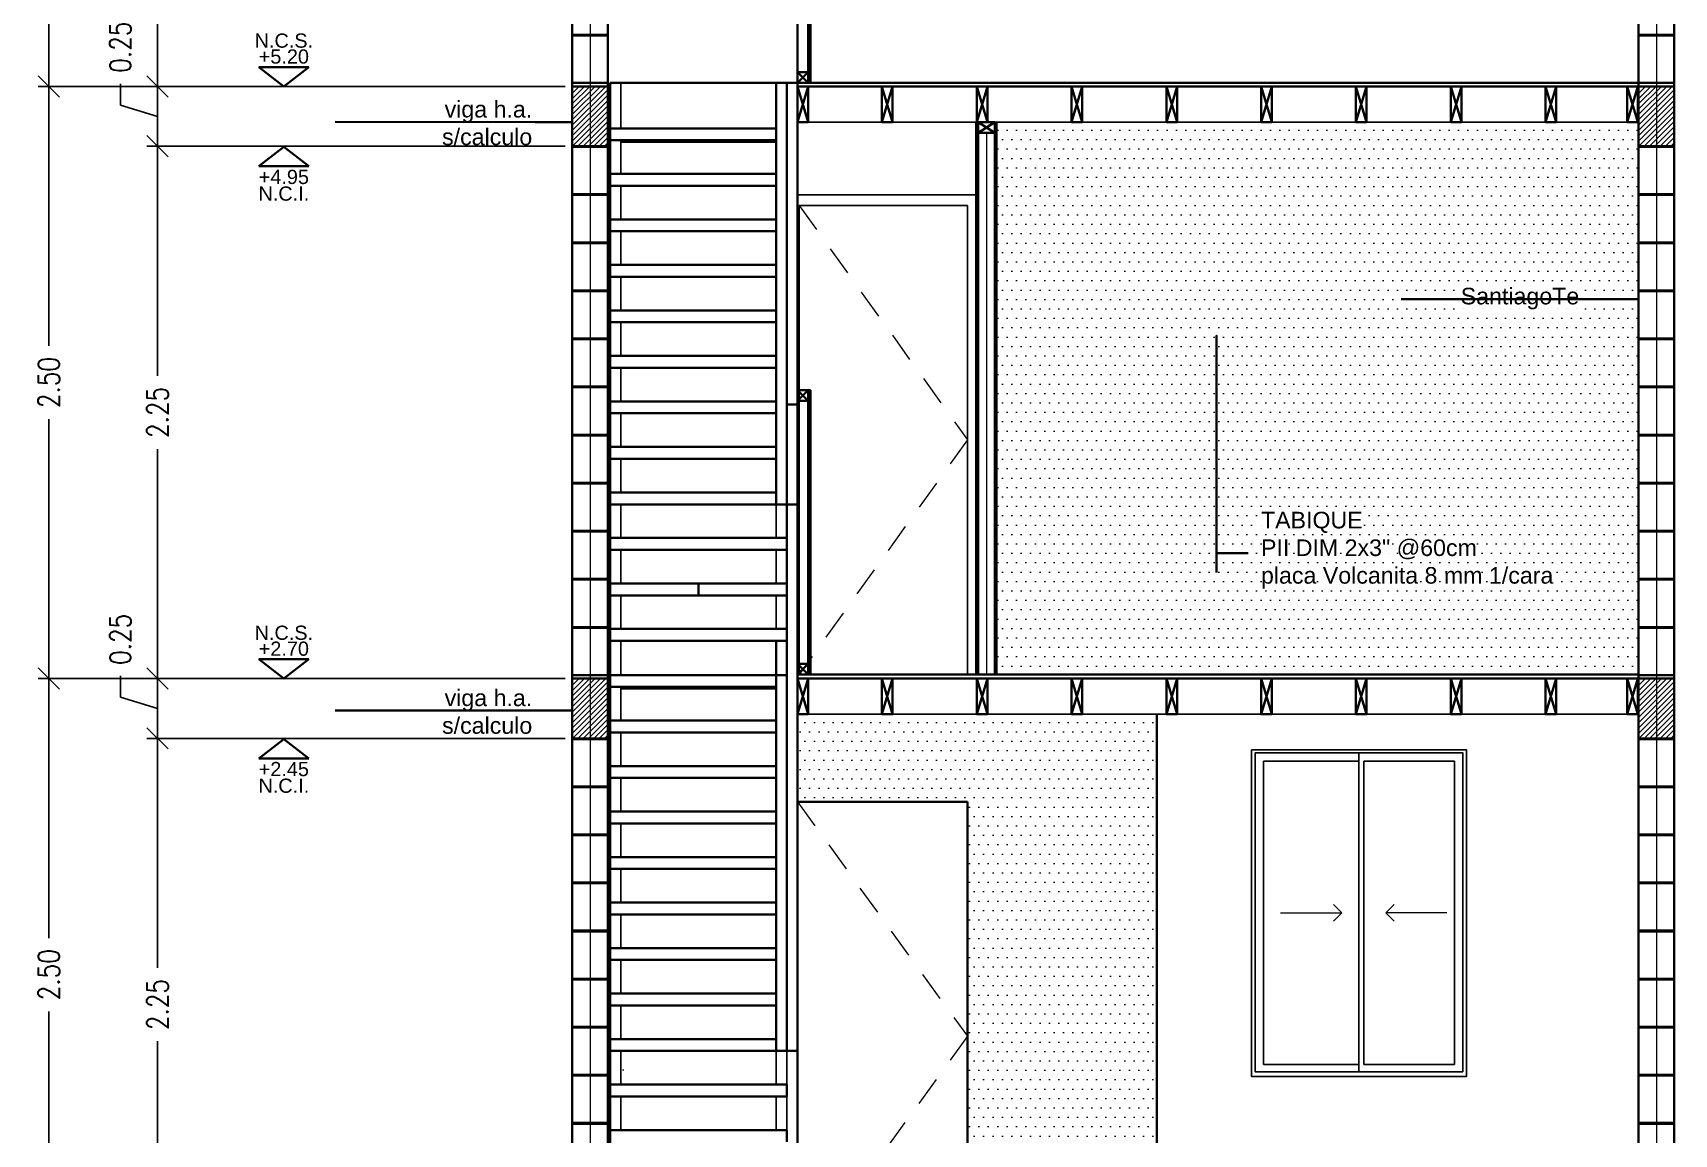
# Model space of a CAD drawing. Header units: metres. Extents: x 45 to 666, y -23 to 325.
# Drawn here: x 653.12 to 660.04, y 78.39 to 83.04 of the extents above; entities that cross this region are included whole.
import ezdxf
from ezdxf.enums import TextEntityAlignment as Align

# ---------------------------------------------------------------- set-up
doc = ezdxf.new("R2010")
doc.units = ezdxf.units.M
doc.header["$LTSCALE"] = 5
doc.header["$MEASUREMENT"] = 0
doc.linetypes.add('HIDDEN', pattern=[0.375, 0.25, -0.125])
doc.layers.get('0').update_dxf_attribs({"color": 30})
doc.layers.get('DEFPOINTS').update_dxf_attribs({"color": 210})
for name, color, linetype, lineweight in [('A-ANNO-DIMS', 3, 'Continuous', 18), ('A-ANNO-NOTE', 7, 'Continuous', 35), ('A-ANNO-SYMB', 3, 'Continuous', 18), ('A-ELEV-MBE1', 7, 'Continuous', 35), ('A-ELEV-MBE2', 4, 'Continuous', 25), ('A-ELEV-PATT', 8, 'Continuous', 18), ('A-FLOR-OVHD', 3, 'HIDDEN', 18), ('A-WALL-BATT', 8, 'BATTING', 18), ('A-WALL-FULL', 7, 'Continuous', 35), ('A-WALL-FULL-EXTR', 7, 'Continuous', 35), ('A-WALL-PATT', 8, 'Continuous', 18)]:
    doc.layers.add(name, color=color, linetype=linetype, lineweight=lineweight)
doc.styles.add('E-ARIAL', font='arial.ttf')
doc.styles.add('E-ROMANS', font='romans.shx', dxfattribs={"width": 0.8})
doc.linetypes.add('BATTING', pattern='A,0.0001,-0.1,[134,ltypeshp.shx,S=0.1,R=0,X=-0.1,Y=0],-0.2,[134,ltypeshp.shx,S=0.1,R=180,X=0.1,Y=0],-0.1', length=0.4001)
doc.dimstyles.new('E-0050_TICK_18', dxfattribs={"dimscale": 0.001, "dimtxt": 90, "dimasz": 90, "dimexe": 45, "dimexo": 30, "dimgap": 45, "dimtad": 0, "dimzin": 0, "dimdsep": 46, "dimtxsty": 'E-ROMANS', "dimblk": 'OBLIQUE', "dimcen": 45, "dimclrd": 256, "dimclre": 256, "dimclrt": 256, "dimadec": 0, "dimazin": 0, "dimtfac": 1, "dimtmove": 1, "dimatfit": 3, "dimldrblk": 'OPEN90', "dimfxl": 1, "dimtfill": 1, "dimtolj": 1, "dimtzin": 0, "dimarcsym": 0})
doc.dimstyles.new('E-0200_TICK_12', dxfattribs={"dimscale": 0.001, "dimtxt": 240, "dimasz": 240, "dimexe": 120, "dimexo": 80, "dimgap": 120, "dimtad": 0, "dimzin": 0, "dimdsep": 46, "dimtxsty": 'E-ROMANS', "dimblk": 'OBLIQUE', "dimcen": 120, "dimclrd": 256, "dimclre": 256, "dimclrt": 256, "dimadec": 0, "dimazin": 0, "dimtfac": 1, "dimtmove": 1, "dimatfit": 3, "dimldrblk": 'OPEN90', "dimfxl": 1, "dimtfill": 1, "dimtolj": 1, "dimtzin": 0, "dimlwd": -1, "dimarcsym": 0})
pattern_1 = [(0, (495.5, 1e-11), (0.01984375, 0.0396875), [0, -0.0396875])]

# ---------------------------------------------------------------- blocks, each defined once
blk = doc.blocks.new('A$C7331713F')
for p, q in [((0, 0.045), (0.07, 0)), ((0.07, 0.045), (0, 0))]:
    blk.add_line(p, q)
blk.add_lwpolyline([(0, 0), (0.07, 0), (0.07, 0.045), (0, 0.045)], close=True)
blk = doc.blocks.new('_Oblique')
at = {"color": 0, "linetype": 'ByBlock', "lineweight": -2}
blk.add_line((-0.5, -0.5), (0.5, 0.5), dxfattribs=at)
blk = doc.blocks.new('TAG-LEVEL-CO')
for points in [[(0.352, 0.272), (-0.352, 0.272)], [(0.352, 0.272), (0, 0), (-0.352, 0.272)]]:
    blk.add_lwpolyline(points)
at = {"style": 'E-ARIAL'}
for tag, p in [('N.P.T.', (0, 0.486)), ('%%P0,00', (0, 0.262))]:
    blk.add_attdef(tag, text='', height=0.2, dxfattribs=at).set_placement(p, align=Align.BOTTOM_CENTER)
blk = doc.blocks.new('*D555')
at = {"layer": 'A-ANNO-DIMS', "lineweight": -2, "transparency": 16777216}
for p, q in [((653.4843, 80.2352), (653.4843, 80.3252)), ((655.3615, 80.3139), (653.5968, 80.3139)), ((653.6418, 80.0619), (653.6418, 80.3139)), ((653.6418, 80.1879), (653.4843, 80.2352)), ((655.3615, 80.0619), (653.5968, 80.0619))]:
    blk.add_line(p, q, dxfattribs=at)
at = {"layer": 'DEFPOINTS', "color": 0, "transparency": 16777216}
for p in [(653.6418, 80.3139), (655.3915, 80.3139), (655.3915, 80.0619)]:
    blk.add_point(p, dxfattribs=at)
at = {"layer": 'A-ANNO-DIMS', "lineweight": -2, "transparency": 16777216, "xscale": 0.09, "yscale": 0.09, "zscale": 0.09}
for p, rotation in [((653.6418, 80.3139), 90), ((653.6418, 80.0619), 270)]:
    blk.add_blockref('_Oblique', p, dxfattribs=dict(at, rotation=rotation))
at = {"layer": 'A-ANNO-DIMS', "transparency": 16777216, "insert": (653.4843, 80.4799), "char_height": 0.09, "attachment_point": 5, "rotation": 90, "style": 'E-ROMANS', "bg_fill": 3, "box_fill_scale": 1.25, "bg_fill_color": 256, "bg_fill_true_color": 13158600, "bg_fill_transparency": 0}
blk.add_mtext('\\A1;0.25', dxfattribs=at)
blk = doc.blocks.new('_Open90')
at = {"color": 0, "linetype": 'ByBlock', "lineweight": -2}
for p, q in [((0, 0), (-1, 0)), ((-0.5, 0.5), (0, 0)), ((0, 0), (-0.5, -0.5))]:
    blk.add_line(p, q, dxfattribs=at)
blk = doc.blocks.new('*D556')
at = {"layer": 'A-ANNO-DIMS', "lineweight": -2, "transparency": 16777216}
for p, q in [((655.3615, 82.5619), (653.5968, 82.5619)), ((653.6418, 82.5619), (653.6418, 81.5926)), ((653.6418, 80.3139), (653.6418, 81.2832)), ((655.3615, 80.3139), (653.5968, 80.3139))]:
    blk.add_line(p, q, dxfattribs=at)
at = {"layer": 'DEFPOINTS', "color": 0, "transparency": 16777216}
for p in [(653.6418, 82.5619), (655.3915, 82.5619), (655.3915, 80.3139)]:
    blk.add_point(p, dxfattribs=at)
at = {"layer": 'A-ANNO-DIMS', "lineweight": -2, "transparency": 16777216, "xscale": 0.09, "yscale": 0.09, "zscale": 0.09}
for p, rotation in [((653.6418, 82.5619), 90), ((653.6418, 80.3139), 270)]:
    blk.add_blockref('_Oblique', p, dxfattribs=dict(at, rotation=rotation))
at = {"layer": 'A-ANNO-DIMS', "transparency": 16777216, "insert": (653.6418, 81.4379), "char_height": 0.09, "attachment_point": 5, "rotation": 90, "style": 'E-ROMANS', "bg_fill": 3, "box_fill_scale": 1.25, "bg_fill_color": 256, "bg_fill_true_color": 13158600, "bg_fill_transparency": 0}
blk.add_mtext('\\A1;2.25', dxfattribs=at)
blk = doc.blocks.new('*D557')
at = {"layer": 'A-ANNO-DIMS', "lineweight": -2, "transparency": 16777216}
for p, q in [((653.4843, 82.7352), (653.4843, 82.8252)), ((655.3615, 82.8139), (653.5968, 82.8139)), ((653.6418, 82.5619), (653.6418, 82.8139)), ((653.6418, 82.6879), (653.4843, 82.7352)), ((655.3615, 82.5619), (653.5968, 82.5619))]:
    blk.add_line(p, q, dxfattribs=at)
at = {"layer": 'DEFPOINTS', "color": 0, "transparency": 16777216}
for p in [(653.6418, 82.8139), (655.3915, 82.8139), (655.3915, 82.5619)]:
    blk.add_point(p, dxfattribs=at)
at = {"layer": 'A-ANNO-DIMS', "lineweight": -2, "transparency": 16777216, "xscale": 0.09, "yscale": 0.09, "zscale": 0.09}
for p, rotation in [((653.6418, 82.8139), 90), ((653.6418, 82.5619), 270)]:
    blk.add_blockref('_Oblique', p, dxfattribs=dict(at, rotation=rotation))
at = {"layer": 'A-ANNO-DIMS', "transparency": 16777216, "insert": (653.4843, 82.9799), "char_height": 0.09, "attachment_point": 5, "rotation": 90, "style": 'E-ROMANS', "bg_fill": 3, "box_fill_scale": 1.25, "bg_fill_color": 256, "bg_fill_true_color": 13158600, "bg_fill_transparency": 0}
blk.add_mtext('\\A1;0.25', dxfattribs=at)
blk = doc.blocks.new('*D558')
at = {"layer": 'A-ANNO-DIMS', "lineweight": -2, "transparency": 16777216}
for p, q in [((655.3615, 83.7569), (653.5968, 83.7569)), ((653.6418, 83.7569), (653.6418, 83.4418)), ((653.6418, 82.8139), (653.6418, 83.129)), ((655.3615, 82.8139), (653.5968, 82.8139))]:
    blk.add_line(p, q, dxfattribs=at)
at = {"layer": 'DEFPOINTS', "color": 0, "transparency": 16777216}
for p in [(653.6418, 83.7569), (655.3915, 83.7569), (655.3915, 82.8139)]:
    blk.add_point(p, dxfattribs=at)
at = {"layer": 'A-ANNO-DIMS', "lineweight": -2, "transparency": 16777216, "xscale": 0.09, "yscale": 0.09, "zscale": 0.09}
for p, rotation in [((653.6418, 83.7569), 90), ((653.6418, 82.8139), 270)]:
    blk.add_blockref('_Oblique', p, dxfattribs=dict(at, rotation=rotation))
at = {"layer": 'A-ANNO-DIMS', "transparency": 16777216, "insert": (653.6418, 83.2854), "char_height": 0.09, "attachment_point": 5, "rotation": 90, "style": 'E-ROMANS', "bg_fill": 3, "box_fill_scale": 1.25, "bg_fill_color": 256, "bg_fill_true_color": 13158600, "bg_fill_transparency": 0}
blk.add_mtext('\\A1;0.94', dxfattribs=at)
blk = doc.blocks.new('*D561')
at = {"layer": 'A-ANNO-DIMS', "lineweight": -2, "transparency": 16777216}
for p, q in [((655.3615, 80.3139), (653.1375, 80.3139)), ((653.1825, 80.3139), (653.1825, 79.2186)), ((653.1825, 77.8139), (653.1825, 78.9092)), ((655.3615, 77.8139), (653.1375, 77.8139))]:
    blk.add_line(p, q, dxfattribs=at)
at = {"layer": 'DEFPOINTS', "color": 0, "transparency": 16777216}
for p in [(653.1825, 80.3139), (655.3915, 80.3139), (655.3915, 77.8139)]:
    blk.add_point(p, dxfattribs=at)
at = {"layer": 'A-ANNO-DIMS', "lineweight": -2, "transparency": 16777216, "xscale": 0.09, "yscale": 0.09, "zscale": 0.09}
for p, rotation in [((653.1825, 80.3139), 90), ((653.1825, 77.8139), 270)]:
    blk.add_blockref('_Oblique', p, dxfattribs=dict(at, rotation=rotation))
at = {"layer": 'A-ANNO-DIMS', "transparency": 16777216, "insert": (653.1825, 79.0639), "char_height": 0.09, "attachment_point": 5, "rotation": 90, "style": 'E-ROMANS', "bg_fill": 3, "box_fill_scale": 1.25, "bg_fill_color": 256, "bg_fill_true_color": 13158600, "bg_fill_transparency": 0}
blk.add_mtext('\\A1;2.50', dxfattribs=at)
blk = doc.blocks.new('*D562')
at = {"layer": 'A-ANNO-DIMS', "lineweight": -2, "transparency": 16777216}
for p, q in [((655.3615, 82.8139), (653.1375, 82.8139)), ((653.1825, 82.8139), (653.1825, 81.7186)), ((653.1825, 80.3139), (653.1825, 81.4092)), ((655.3615, 80.3139), (653.1375, 80.3139))]:
    blk.add_line(p, q, dxfattribs=at)
at = {"layer": 'DEFPOINTS', "color": 0, "transparency": 16777216}
for p in [(653.1825, 82.8139), (655.3915, 82.8139), (655.3915, 80.3139)]:
    blk.add_point(p, dxfattribs=at)
at = {"layer": 'A-ANNO-DIMS', "lineweight": -2, "transparency": 16777216, "xscale": 0.09, "yscale": 0.09, "zscale": 0.09}
for p, rotation in [((653.1825, 82.8139), 90), ((653.1825, 80.3139), 270)]:
    blk.add_blockref('_Oblique', p, dxfattribs=dict(at, rotation=rotation))
at = {"layer": 'A-ANNO-DIMS', "transparency": 16777216, "insert": (653.1825, 81.5639), "char_height": 0.09, "attachment_point": 5, "rotation": 90, "style": 'E-ROMANS', "bg_fill": 3, "box_fill_scale": 1.25, "bg_fill_color": 256, "bg_fill_true_color": 13158600, "bg_fill_transparency": 0}
blk.add_mtext('\\A1;2.50', dxfattribs=at)
blk = doc.blocks.new('*D563')
at = {"layer": 'A-ANNO-DIMS', "lineweight": -2, "transparency": 16777216}
for p, q in [((655.3554, 85.8139), (653.1375, 85.8139)), ((653.1825, 85.8139), (653.1825, 84.4686)), ((653.1825, 82.8139), (653.1825, 84.1592)), ((655.3615, 82.8139), (653.1375, 82.8139))]:
    blk.add_line(p, q, dxfattribs=at)
at = {"layer": 'DEFPOINTS', "color": 0, "transparency": 16777216}
for p in [(653.1825, 85.8139), (655.3854, 85.8139), (655.3915, 82.8139)]:
    blk.add_point(p, dxfattribs=at)
at = {"layer": 'A-ANNO-DIMS', "lineweight": -2, "transparency": 16777216, "xscale": 0.09, "yscale": 0.09, "zscale": 0.09}
for p, rotation in [((653.1825, 85.8139), 90), ((653.1825, 82.8139), 270)]:
    blk.add_blockref('_Oblique', p, dxfattribs=dict(at, rotation=rotation))
at = {"layer": 'A-ANNO-DIMS', "transparency": 16777216, "insert": (653.1825, 84.3139), "char_height": 0.09, "attachment_point": 5, "rotation": 90, "style": 'E-ROMANS', "bg_fill": 3, "box_fill_scale": 1.25, "bg_fill_color": 256, "bg_fill_true_color": 13158600, "bg_fill_transparency": 0}
blk.add_mtext('\\A1;3.00', dxfattribs=at)
blk = doc.blocks.new('*D610')
at = {"layer": 'A-ANNO-DIMS', "lineweight": -2, "transparency": 16777216}
for p, q in [((655.3615, 80.0619), (653.5968, 80.0619)), ((653.6418, 80.0619), (653.6418, 79.0926)), ((653.6418, 77.8139), (653.6418, 78.7832)), ((655.3615, 77.8139), (653.5968, 77.8139))]:
    blk.add_line(p, q, dxfattribs=at)
at = {"layer": 'DEFPOINTS', "color": 0, "transparency": 16777216}
for p in [(655.3915, 80.0619), (653.6418, 77.8139), (655.3915, 77.8139)]:
    blk.add_point(p, dxfattribs=at)
at = {"layer": 'A-ANNO-DIMS', "lineweight": -2, "transparency": 16777216, "xscale": 0.09, "yscale": 0.09, "zscale": 0.09}
for p, rotation in [((653.6418, 80.0619), 90), ((653.6418, 77.8139), 270)]:
    blk.add_blockref('_Oblique', p, dxfattribs=dict(at, rotation=rotation))
at = {"layer": 'A-ANNO-DIMS', "transparency": 16777216, "insert": (653.6418, 78.9379), "char_height": 0.09, "attachment_point": 5, "rotation": 90, "style": 'E-ROMANS', "bg_fill": 3, "box_fill_scale": 1.25, "bg_fill_color": 256, "bg_fill_true_color": 13158600, "bg_fill_transparency": 0}
blk.add_mtext('\\A1;2.25', dxfattribs=at)
blk = doc.blocks.new('PIE DERECHO 2X2')
blk.add_lwpolyline([(-0.045, 0), (0, 0), (0, -0.045), (-0.045, -0.045), (-0.045, 0)])
at = {"color": 1}
for points in [[(-0.045, 0), (0, -0.045)], [(0, 0), (-0.045, -0.045)]]:
    blk.add_lwpolyline(points, dxfattribs=at)

msp = doc.modelspace()

# ---------------------------------------------------------------- hatches: boundary and pattern name
at = {"layer": 'A-ELEV-PATT'}
h = msp.add_hatch(dxfattribs=at)
h.set_pattern_fill('DOTS', color=256, scale=0.025, style=0)
h.set_pattern_definition(pattern_1)
h.paths.add_polyline_path([(659.8915, 82.5619), (659.8915, 82.6419), (657.1821, 82.6419), (657.1821, 80.3319), (659.8915, 80.3319)])
h = msp.add_hatch(dxfattribs=at)
h.set_pattern_fill('LINE', color=256, scale=0.001, angle=-45, style=0)
h.set_pattern_definition([(135, (716.3227273, 294.0349838), (0.00224506403, 0.00224506403), [])])
h.paths.add_polyline_path([(656.3965, 81.5319), (656.3865, 81.5319), (656.3865, 81.4869), (656.3865, 80.3969), (656.3865, 80.3519), (656.3865, 80.3319), (656.3965, 80.3319)])
h = msp.add_hatch(dxfattribs=at)
h.set_pattern_fill('DOTS', color=256, scale=0.025, style=0)
h.set_pattern_definition(pattern_1)
h.paths.add_polyline_path([(657.859, 80.1619), (656.3415, 80.1619), (656.3415, 79.7939), (657.059, 79.7939), (657.059, 77.8139), (657.859, 77.8139)])
at = {"layer": 'A-WALL-PATT'}
h = msp.add_hatch(dxfattribs=at)
h.set_pattern_fill('LINE', color=256, scale=0.005, angle=405, style=0)
h.set_pattern_definition([(45, (528.604135, 10.32815), (-0.0112253202, 0.0112253202), [])])
h.paths.add_polyline_path([(655.4665, 82.8139), (655.3915, 82.8139), (655.3915, 82.5619), (655.4665, 82.5619)])
h.paths.add_polyline_path([(655.5415, 82.8139), (655.4665, 82.8139), (655.4665, 82.5619), (655.5415, 82.5619)])
h = msp.add_hatch(dxfattribs=at)
h.set_pattern_fill('LINE', color=256, scale=0.005, angle=405, style=0)
h.set_pattern_definition([(45, (533.104135, 10.32815), (-0.0112253202, 0.0112253202), [])])
h.paths.add_polyline_path([(660.0415, 82.8139), (659.9665, 82.8139), (659.9665, 82.5619), (660.0415, 82.5619)])
h.paths.add_polyline_path([(659.9665, 82.8139), (659.8915, 82.8139), (659.8915, 82.5619), (659.9665, 82.5619)])
h = msp.add_hatch(dxfattribs=at)
h.set_pattern_fill('LINE', color=256, scale=0.005, angle=405, style=0)
h.set_pattern_definition([(45, (528.604135, 7.82815), (-0.0112253202, 0.0112253202), [])])
h.paths.add_polyline_path([(655.4665, 80.3139), (655.3915, 80.3139), (655.3915, 80.0619), (655.4665, 80.0619)])
h.paths.add_polyline_path([(655.5415, 80.3139), (655.4665, 80.3139), (655.4665, 80.0619), (655.5415, 80.0619)])
h = msp.add_hatch(dxfattribs=at)
h.set_pattern_fill('LINE', color=256, scale=0.005, angle=405, style=0)
h.set_pattern_definition([(45, (533.104135, 7.82815), (-0.0112253202, 0.0112253202), [])])
h.paths.add_polyline_path([(659.9665, 80.3139), (659.8915, 80.3139), (659.8915, 80.0619), (659.9665, 80.0619)])
h.paths.add_polyline_path([(660.0415, 80.3139), (659.9665, 80.3139), (659.9665, 80.0619), (660.0415, 80.0619)])

# ---------------------------------------------------------------- linework, layer by layer
at = {"layer": 'A-ANNO-NOTE'}
for p, q in [((656.3415, 82.8289), (656.3415, 81.0498)), ((656.3415, 81.471), (656.2965, 81.471)), ((656.2965, 81.471), (656.2965, 80.521)), ((656.3415, 81.0498), (656.2965, 81.0498)), ((656.3415, 80.521), (656.3415, 78.742)), ((656.3415, 78.742), (656.2965, 78.742))]:
    msp.add_line(p, q, dxfattribs=at)
at = {"layer": 'A-ANNO-SYMB', "ltscale": 2}
for points in [[(655.4665, 87.0167), (655.4665, 75.5752)], [(659.9665, 87.0167), (659.9665, 75.5752)], [(659.9665, 87.0167), (659.9665, 75.5752)], [(659.9665, 87.0167), (659.9665, 78.7202)], [(659.9665, 87.0167), (659.9665, 78.5172)], [(659.9665, 87.0167), (659.9665, 78.7202)], [(655.4665, 86.9687), (655.4665, 78.4692)], [(655.4665, 86.9687), (655.4665, 78.6722)]]:
    msp.add_lwpolyline(points, dxfattribs=at)
at = {"layer": 'A-ELEV-MBE1'}
for p, q in [((656.3415, 82.8289), (656.3415, 83.8039)), ((656.3865, 83.8039), (656.3865, 82.8289)), ((656.2965, 82.8289), (655.5515, 82.8289)), ((656.2965, 82.8289), (655.5515, 82.8289)), ((656.2515, 82.8289), (656.2515, 81.0498)), ((656.2965, 82.8289), (656.2965, 81.0498)), ((656.2515, 82.6368), (655.5515, 82.6368)), ((656.2515, 82.5868), (655.5515, 82.5868)), ((656.2515, 82.4447), (655.5515, 82.4447)), ((656.2515, 82.3947), (655.5515, 82.3947)), ((656.2515, 82.2526), (655.5515, 82.2526)), ((656.2515, 82.2026), (655.5515, 82.2026)), ((656.2515, 82.0604), (655.5515, 82.0604)), ((656.2515, 82.0104), (655.5515, 82.0104)), ((656.2515, 81.8683), (655.5515, 81.8683)), ((656.2515, 81.8183), (655.5515, 81.8183)), ((656.2515, 81.6762), (655.5515, 81.6762)), ((656.3415, 80.521), (656.3415, 81.676)), ((656.2515, 81.6262), (655.5515, 81.6262)), ((656.2515, 81.4841), (655.5515, 81.4841)), ((656.3865, 81.4869), (656.3865, 80.3319)), ((656.2515, 81.4341), (655.5515, 81.4341)), ((656.2515, 81.292), (655.5515, 81.292)), ((656.2515, 81.242), (655.5515, 81.242)), ((656.2515, 81.0998), (655.5515, 81.0998)), ((656.2515, 81.0498), (655.5515, 81.0498)), ((656.2515, 81.0498), (656.2965, 81.0498)), ((656.2965, 80.9077), (655.5515, 80.9077)), ((656.2965, 80.9077), (656.2965, 80.8577)), ((656.2965, 80.8577), (655.5515, 80.8577)), ((656.2965, 80.7156), (655.5515, 80.7156)), ((656.2965, 80.7156), (656.2965, 80.6656)), ((656.2965, 80.6656), (655.5515, 80.6656)), ((656.2965, 80.5235), (656.2965, 80.4735)), ((656.2965, 80.521), (656.2965, 78.742)), ((656.2515, 80.4735), (656.2515, 78.742)), ((656.2515, 80.3289), (655.5515, 80.3289)), ((656.2965, 80.3289), (655.5515, 80.3289)), ((656.2515, 80.2789), (655.5515, 80.2789)), ((656.3415, 77.8139), (656.3415, 80.3319)), ((657.859, 80.1619), (657.859, 77.8139)), ((656.2515, 80.1368), (655.5515, 80.1368)), ((656.2515, 80.0868), (655.5515, 80.0868)), ((656.2515, 79.9447), (655.5515, 79.9447)), ((656.2515, 79.8947), (655.5515, 79.8947)), ((656.3415, 79.7939), (657.059, 79.7939)), ((657.059, 79.7939), (657.059, 77.8139)), ((656.2515, 79.7526), (655.5515, 79.7526)), ((656.2515, 79.7026), (655.5515, 79.7026)), ((656.2515, 79.5604), (655.5515, 79.5604)), ((656.2515, 79.5104), (655.5515, 79.5104)), ((656.2515, 79.3683), (655.5515, 79.3683)), ((656.2515, 79.3183), (655.5515, 79.3183)), ((656.2515, 79.1762), (655.5515, 79.1762)), ((656.2515, 79.1262), (655.5515, 79.1262)), ((656.2515, 78.9841), (655.5515, 78.9841)), ((656.2515, 78.9341), (655.5515, 78.9341)), ((656.2515, 78.792), (655.5515, 78.792)), ((656.2515, 78.742), (655.5515, 78.742)), ((656.2515, 78.742), (656.2965, 78.742)), ((656.2965, 78.5998), (655.5515, 78.5998)), ((656.2965, 78.5498), (655.5515, 78.5498)), ((656.2965, 78.5998), (656.2965, 78.5498)), ((656.2965, 78.4077), (655.5515, 78.4077)), ((656.2965, 78.4077), (656.2965, 78.3577))]:
    msp.add_line(p, q, dxfattribs=at)
at = {"layer": 'A-ELEV-MBE2'}
for p, q in [((655.5965, 82.6368), (655.5965, 82.8289)), ((656.2515, 82.8289), (656.2515, 82.6368)), ((656.2965, 80.7156), (656.2965, 82.8289)), ((656.3865, 82.6639), (656.6985, 82.6639)), ((656.7435, 82.6639), (657.0985, 82.6639)), ((657.1435, 82.6639), (657.4985, 82.6639)), ((657.5435, 82.6639), (657.8985, 82.6639)), ((657.9435, 82.6639), (658.2985, 82.6639)), ((658.3435, 82.6639), (658.6985, 82.6639)), ((658.7435, 82.6639), (659.0985, 82.6639)), ((659.1435, 82.6639), (659.4985, 82.6639)), ((659.5435, 82.6639), (659.8432, 82.6639)), ((655.5965, 82.4447), (655.5965, 82.5868)), ((655.5965, 82.5789), (656.2515, 82.5789)), ((656.2515, 82.5868), (656.2515, 82.4447)), ((655.5965, 82.2526), (655.5965, 82.3947)), ((656.2515, 82.3947), (656.2515, 82.2526)), ((656.3415, 82.3569), (657.0961, 82.3569)), ((656.349, 80.3319), (656.349, 82.3119)), ((656.349, 82.3119), (657.059, 82.3119)), ((657.059, 82.3119), (657.059, 80.3319)), ((655.5965, 82.0604), (655.5965, 82.2026)), ((656.2515, 82.2026), (656.2515, 82.0604)), ((655.5965, 81.8683), (655.5965, 82.0104)), ((656.2515, 82.0104), (656.2515, 81.8683)), ((655.5965, 81.6762), (655.5965, 81.8183)), ((656.2515, 81.8183), (656.2515, 81.6762)), ((655.5965, 81.4841), (655.5965, 81.6262)), ((656.2515, 81.6262), (656.2515, 81.4841)), ((655.5965, 81.292), (655.5965, 81.4341)), ((656.2515, 81.4341), (656.2515, 81.292)), ((655.5965, 81.0998), (655.5965, 81.242)), ((656.2515, 81.242), (656.2515, 81.0998)), ((655.5965, 80.9077), (655.5965, 81.0498)), ((656.2515, 81.0498), (656.2515, 80.9077)), ((655.5965, 80.7156), (655.5965, 80.8577)), ((656.2515, 80.8577), (656.2515, 80.7156)), ((655.5965, 80.6656), (655.5965, 80.5235)), ((656.2515, 80.6656), (656.2515, 80.5235)), ((656.2965, 80.6656), (656.2965, 80.3289)), ((656.2965, 78.4077), (656.2965, 80.521)), ((655.5965, 80.3289), (655.5965, 80.4735)), ((655.5965, 80.4735), (655.5965, 80.3317)), ((656.2515, 80.4735), (656.2515, 80.3289)), ((656.2515, 80.4735), (656.2515, 80.3289)), ((655.5965, 80.1368), (655.5965, 80.2789)), ((656.2515, 80.2789), (656.2515, 80.1368)), ((655.5965, 80.271), (656.2515, 80.271)), ((656.3865, 80.1639), (656.6985, 80.1639)), ((656.7435, 80.1639), (657.0985, 80.1639)), ((657.1435, 80.1639), (657.4985, 80.1639)), ((657.5435, 80.1639), (657.8985, 80.1639)), ((657.9435, 80.1639), (658.2985, 80.1639)), ((658.3435, 80.1639), (658.6985, 80.1639)), ((658.7435, 80.1639), (659.0985, 80.1639)), ((659.1435, 80.1639), (659.4985, 80.1639)), ((659.5435, 80.1639), (659.8432, 80.1639)), ((655.5965, 79.9447), (655.5965, 80.0868)), ((656.2515, 80.0868), (656.2515, 79.9447)), ((658.7115, 78.6539), (658.7115, 80.0009)), ((658.7315, 78.6852), (658.7315, 79.9653)), ((655.5965, 79.7526), (655.5965, 79.8947)), ((656.2515, 79.8947), (656.2515, 79.7526)), ((655.5965, 79.5604), (655.5965, 79.7026)), ((656.2515, 79.7026), (656.2515, 79.5604)), ((655.5965, 79.3683), (655.5965, 79.5104)), ((656.2515, 79.5104), (656.2515, 79.3683)), ((655.5965, 79.1762), (655.5965, 79.3183)), ((656.2515, 79.3183), (656.2515, 79.1762)), ((655.5965, 78.9841), (655.5965, 79.1262)), ((656.2515, 79.1262), (656.2515, 78.9841)), ((655.5965, 78.792), (655.5965, 78.9341)), ((656.2515, 78.9341), (656.2515, 78.792)), ((655.5965, 78.5998), (655.5965, 78.742)), ((656.2515, 78.742), (656.2515, 78.5998)), ((659.1645, 78.6339), (658.2585, 78.6339)), ((659.1495, 78.6539), (658.2735, 78.6539)), ((658.7115, 78.6852), (658.3091, 78.6852)), ((659.1139, 78.6852), (658.7315, 78.6852)), ((655.5965, 78.4077), (655.5965, 78.5498)), ((656.2515, 78.5498), (656.2515, 78.4077))]:
    msp.add_line(p, q, dxfattribs=at)
msp.add_lwpolyline([(658.2585, 80.0139), (659.1645, 80.0139), (659.1645, 78.6339), (658.2585, 78.6339)], close=True, dxfattribs=at)
for points in [[(658.2735, 78.6539), (658.2735, 80.0009), (659.1495, 80.0009), (659.1495, 78.6539)], [(658.3091, 78.6852), (658.3091, 79.9653), (658.7115, 79.9653)], [(658.7315, 79.9653), (659.1139, 79.9653), (659.1139, 78.6852)], [(655.6062, 78.6639), (655.6062, 78.6596)]]:
    msp.add_lwpolyline(points, dxfattribs=at)
at = {"layer": 'A-FLOR-OVHD', "ltscale": 0.1}
for p, q in [((656.349, 82.3119), (657.059, 81.3219)), ((657.059, 81.3219), (656.349, 80.3319)), ((656.3415, 79.7939), (657.059, 78.8039)), ((657.059, 78.8039), (656.3415, 77.8139))]:
    msp.add_line(p, q, dxfattribs=at)
at = {"layer": 'A-FLOR-OVHD'}
for points in [[(658.3806, 79.3253), (658.6385, 79.3253)], [(658.6032, 79.3606), (658.6385, 79.3253), (658.6032, 79.2899)], [(658.8599, 79.3606), (658.8246, 79.3253), (658.8599, 79.2899)], [(659.0825, 79.3253), (658.8246, 79.3253)]]:
    msp.add_lwpolyline(points, dxfattribs=at)
at = {"layer": 'A-WALL-BATT', "ltscale": 0.018}
msp.add_line((657.1391, 82.6189), (657.1391, 80.3319), dxfattribs=at)
at = {"layer": 'A-WALL-FULL'}
for p, q in [((655.5515, 82.8289), (655.5515, 80.3289)), ((655.5515, 80.3289), (655.5515, 78.021))]:
    msp.add_line(p, q, dxfattribs=at)
for points in [[(655.5415, 82.5619), (655.3915, 82.5619), (655.3915, 82.8139), (655.5415, 82.8139), (655.5415, 82.5619)], [(660.0415, 82.5619), (659.8915, 82.5619), (659.8915, 82.8139), (660.0415, 82.8139), (660.0415, 82.5619)], [(655.5415, 80.0619), (655.3915, 80.0619), (655.3915, 80.3139), (655.5415, 80.3139), (655.5415, 80.0619)], [(660.0415, 80.0619), (659.8915, 80.0619), (659.8915, 80.3139), (660.0415, 80.3139), (660.0415, 80.0619)]]:
    msp.add_lwpolyline(points, dxfattribs=at)
at = {"layer": 'A-WALL-FULL-EXTR'}
for p, q in [((655.3915, 82.8139), (655.3915, 83.7569)), ((655.5415, 82.8139), (655.5415, 83.7569)), ((656.3965, 83.8039), (656.3965, 82.8289)), ((659.8915, 82.8139), (659.8915, 83.7569)), ((660.0415, 82.8139), (660.0415, 83.7569)), ((655.5415, 83.0319), (655.3915, 83.0319)), ((655.5415, 83.0289), (655.3915, 83.0289)), ((660.0415, 83.0319), (659.8915, 83.0319)), ((660.0415, 83.0289), (659.8915, 83.0289)), ((656.3865, 82.8289), (656.3865, 82.8489)), ((655.5415, 82.8289), (655.3915, 82.8289)), ((656.2965, 82.8289), (659.8915, 82.8289)), ((656.3415, 82.8289), (656.3415, 82.8139)), ((656.3415, 82.8139), (659.8915, 82.8139)), ((656.3965, 82.8289), (656.3865, 82.8289)), ((660.0415, 82.8289), (659.8915, 82.8289)), ((659.8915, 82.8289), (660.0415, 82.8289)), ((657.0961, 82.6639), (657.0961, 80.3319)), ((657.1041, 82.6639), (657.1041, 80.3319)), ((657.1741, 82.6639), (657.1741, 80.3319)), ((657.1821, 82.6639), (657.1821, 80.3319)), ((659.8915, 82.5979), (659.8915, 80.3139)), ((660.0415, 82.5979), (660.0415, 80.3139)), ((655.3915, 82.5619), (655.3915, 80.3139)), ((655.5415, 82.5589), (655.3915, 82.5589)), ((655.5415, 82.5619), (655.5415, 80.3139)), ((660.0415, 82.5589), (659.8915, 82.5589)), ((655.5415, 82.3589), (655.3915, 82.3589)), ((660.0415, 82.3589), (659.8915, 82.3589)), ((655.5415, 82.3559), (655.3915, 82.3559)), ((660.0415, 82.3559), (659.8915, 82.3559)), ((655.5415, 82.1559), (655.3915, 82.1559)), ((655.5415, 82.1529), (655.3915, 82.1529)), ((660.0415, 82.1559), (659.8915, 82.1559)), ((660.0415, 82.1529), (659.8915, 82.1529)), ((655.5415, 81.9529), (655.3915, 81.9529)), ((655.5415, 81.9499), (655.3915, 81.9499)), ((660.0415, 81.9529), (659.8915, 81.9529)), ((660.0415, 81.9499), (659.8915, 81.9499)), ((655.5415, 81.7499), (655.3915, 81.7499)), ((655.5415, 81.7469), (655.3915, 81.7469)), ((660.0415, 81.7499), (659.8915, 81.7499)), ((660.0415, 81.7469), (659.8915, 81.7469)), ((655.5415, 81.5469), (655.3915, 81.5469)), ((655.5415, 81.5439), (655.3915, 81.5439)), ((656.3965, 81.5319), (656.3865, 81.5319)), ((656.3965, 81.5319), (656.3965, 80.3319)), ((660.0415, 81.5469), (659.8915, 81.5469)), ((660.0415, 81.5439), (659.8915, 81.5439)), ((655.5415, 81.3439), (655.3915, 81.3439)), ((655.5415, 81.3409), (655.3915, 81.3409)), ((660.0415, 81.3439), (659.8915, 81.3439)), ((660.0415, 81.3409), (659.8915, 81.3409)), ((655.5415, 81.1409), (655.3915, 81.1409)), ((655.5415, 81.1379), (655.3915, 81.1379)), ((660.0415, 81.1409), (659.8915, 81.1409)), ((660.0415, 81.1379), (659.8915, 81.1379)), ((655.5415, 80.9379), (655.3915, 80.9379)), ((655.5415, 80.9349), (655.3915, 80.9349)), ((660.0415, 80.9379), (659.8915, 80.9379)), ((660.0415, 80.9349), (659.8915, 80.9349)), ((655.5415, 80.7349), (655.3915, 80.7349)), ((655.5415, 80.7319), (655.3915, 80.7319)), ((660.0415, 80.7349), (659.8915, 80.7349)), ((660.0415, 80.7319), (659.8915, 80.7319)), ((655.5415, 80.5319), (655.3915, 80.5319)), ((655.5415, 80.5289), (655.3915, 80.5289)), ((660.0415, 80.5319), (659.8915, 80.5319)), ((660.0415, 80.5289), (659.8915, 80.5289)), ((656.3865, 80.3319), (656.3865, 80.3519)), ((655.5415, 80.3289), (655.3915, 80.3289)), ((656.3415, 80.3319), (659.8915, 80.3319)), ((656.3415, 80.3139), (659.8915, 80.3139)), ((656.3965, 80.3319), (656.3865, 80.3319)), ((660.0415, 80.3289), (659.8915, 80.3289)), ((655.3915, 80.0619), (655.3915, 77.8139)), ((655.5415, 80.0589), (655.3915, 80.0589)), ((655.5415, 80.0619), (655.5415, 77.8139)), ((659.8915, 80.0619), (659.8915, 77.8139)), ((660.0415, 80.0589), (659.8915, 80.0589)), ((660.0415, 80.0619), (660.0415, 77.8139)), ((655.5415, 79.8589), (655.3915, 79.8589)), ((655.5415, 79.8559), (655.3915, 79.8559)), ((660.0415, 79.8589), (659.8915, 79.8589)), ((660.0415, 79.8559), (659.8915, 79.8559)), ((655.5415, 79.6559), (655.3915, 79.6559)), ((660.0415, 79.6559), (659.8915, 79.6559)), ((655.5415, 79.6529), (655.3915, 79.6529)), ((660.0415, 79.6529), (659.8915, 79.6529)), ((655.5415, 79.4529), (655.3915, 79.4529)), ((655.5415, 79.4499), (655.3915, 79.4499)), ((660.0415, 79.4529), (659.8915, 79.4529)), ((660.0415, 79.4499), (659.8915, 79.4499)), ((655.5415, 79.2499), (655.3915, 79.2499)), ((655.5415, 79.2469), (655.3915, 79.2469)), ((660.0415, 79.2499), (659.8915, 79.2499)), ((660.0415, 79.2469), (659.8915, 79.2469)), ((655.5415, 79.0469), (655.3915, 79.0469)), ((655.5415, 79.0439), (655.3915, 79.0439)), ((660.0415, 79.0469), (659.8915, 79.0469)), ((660.0415, 79.0439), (659.8915, 79.0439)), ((655.5415, 78.8439), (655.3915, 78.8439)), ((655.5415, 78.8409), (655.3915, 78.8409)), ((660.0415, 78.8439), (659.8915, 78.8439)), ((660.0415, 78.8409), (659.8915, 78.8409)), ((655.5415, 78.6409), (655.3915, 78.6409)), ((655.5415, 78.6379), (655.3915, 78.6379)), ((660.0415, 78.6409), (659.8915, 78.6409)), ((660.0415, 78.6379), (659.8915, 78.6379)), ((655.5415, 78.4379), (655.3915, 78.4379)), ((655.5415, 78.4349), (655.3915, 78.4349)), ((660.0415, 78.4379), (659.8915, 78.4379)), ((660.0415, 78.4349), (659.8915, 78.4349))]:
    msp.add_line(p, q, dxfattribs=at)
for points in [[(656.3415, 82.8139), (656.3865, 82.8139), (656.3865, 82.6639), (656.3415, 82.6639)], [(656.6985, 82.8139), (656.7435, 82.8139), (656.7435, 82.6639), (656.6985, 82.6639)], [(657.0985, 82.8139), (657.1435, 82.8139), (657.1435, 82.6639), (657.0985, 82.6639)], [(657.4985, 82.8139), (657.5435, 82.8139), (657.5435, 82.6639), (657.4985, 82.6639)], [(657.8985, 82.8139), (657.9435, 82.8139), (657.9435, 82.6639), (657.8985, 82.6639)], [(658.2985, 82.8139), (658.3435, 82.8139), (658.3435, 82.6639), (658.2985, 82.6639)], [(658.6985, 82.8139), (658.7435, 82.8139), (658.7435, 82.6639), (658.6985, 82.6639)], [(659.0985, 82.8139), (659.1435, 82.8139), (659.1435, 82.6639), (659.0985, 82.6639)], [(659.4985, 82.8139), (659.5435, 82.8139), (659.5435, 82.6639), (659.4985, 82.6639)], [(659.8432, 82.8139), (659.8882, 82.8139), (659.8882, 82.6639), (659.8432, 82.6639)], [(655.5515, 80.7156), (655.924, 80.7156), (655.924, 80.6656), (655.5515, 80.6656)], [(655.5515, 80.5235), (656.2965, 80.5235), (656.2965, 80.4735), (655.5515, 80.4735)], [(656.3415, 80.3139), (656.3865, 80.3139), (656.3865, 80.1639), (656.3415, 80.1639)], [(656.6985, 80.3139), (656.7435, 80.3139), (656.7435, 80.1639), (656.6985, 80.1639)], [(657.0985, 80.3139), (657.1435, 80.3139), (657.1435, 80.1639), (657.0985, 80.1639)], [(657.4985, 80.3139), (657.5435, 80.3139), (657.5435, 80.1639), (657.4985, 80.1639)], [(657.8985, 80.3139), (657.9435, 80.3139), (657.9435, 80.1639), (657.8985, 80.1639)], [(658.2985, 80.3139), (658.3435, 80.3139), (658.3435, 80.1639), (658.2985, 80.1639)], [(658.6985, 80.3139), (658.7435, 80.3139), (658.7435, 80.1639), (658.6985, 80.1639)], [(659.0985, 80.3139), (659.1435, 80.3139), (659.1435, 80.1639), (659.0985, 80.1639)], [(659.4985, 80.3139), (659.5435, 80.3139), (659.5435, 80.1639), (659.4985, 80.1639)], [(659.8432, 80.3139), (659.8882, 80.3139), (659.8882, 80.1639), (659.8432, 80.1639)]]:
    msp.add_lwpolyline(points, close=True, dxfattribs=at)
for points in [[(656.3865, 82.8139), (656.3415, 82.6639)], [(656.3415, 82.8139), (656.3865, 82.6639)], [(656.6985, 82.8139), (656.7435, 82.6639)], [(656.7435, 82.8139), (656.6985, 82.6639)], [(657.0985, 82.8139), (657.1435, 82.6639)], [(657.1435, 82.8139), (657.0985, 82.6639)], [(657.5435, 82.8139), (657.4985, 82.6639)], [(657.4985, 82.8139), (657.5435, 82.6639)], [(657.8985, 82.8139), (657.9435, 82.6639)], [(657.9435, 82.8139), (657.8985, 82.6639)], [(658.3435, 82.8139), (658.2985, 82.6639)], [(658.2985, 82.8139), (658.3435, 82.6639)], [(658.7435, 82.8139), (658.6985, 82.6639)], [(658.6985, 82.8139), (658.7435, 82.6639)], [(659.1435, 82.8139), (659.0985, 82.6639)], [(659.0985, 82.8139), (659.1435, 82.6639)], [(659.5435, 82.8139), (659.4985, 82.6639)], [(659.4985, 82.8139), (659.5435, 82.6639)], [(659.8882, 82.8139), (659.8432, 82.6639)], [(659.8432, 82.8139), (659.8882, 82.6639)], [(656.3865, 80.3139), (656.3415, 80.1639)], [(656.3415, 80.3139), (656.3865, 80.1639)], [(656.6985, 80.3139), (656.7435, 80.1639)], [(656.7435, 80.3139), (656.6985, 80.1639)], [(657.1435, 80.3139), (657.0985, 80.1639)], [(657.0985, 80.3139), (657.1435, 80.1639)], [(657.5435, 80.3139), (657.4985, 80.1639)], [(657.4985, 80.3139), (657.5435, 80.1639)], [(657.8985, 80.3139), (657.9435, 80.1639)], [(657.9435, 80.3139), (657.8985, 80.1639)], [(658.3435, 80.3139), (658.2985, 80.1639)], [(658.2985, 80.3139), (658.3435, 80.1639)], [(658.7435, 80.3139), (658.6985, 80.1639)], [(658.6985, 80.3139), (658.7435, 80.1639)], [(659.1435, 80.3139), (659.0985, 80.1639)], [(659.0985, 80.3139), (659.1435, 80.1639)], [(659.5435, 80.3139), (659.4985, 80.1639)], [(659.4985, 80.3139), (659.5435, 80.1639)], [(659.8882, 80.3139), (659.8432, 80.1639)], [(659.8432, 80.3139), (659.8882, 80.1639)]]:
    msp.add_lwpolyline(points, dxfattribs=at)

# ---------------------------------------------------------------- block references
at = {"layer": 'A-ANNO-NOTE', "xscale": 0.3000000000000114, "yscale": 0.3000000000000114, "zscale": 0.3000000000000114}
for p, values in [((654.1743, 82.8139), {'%%P0,00': '+5.20', 'N.P.T.': 'N.C.S.'}), ((654.1743, 80.3139), {'%%P0,00': '+2.70', 'N.P.T.': 'N.C.S.'})]:
    msp.add_blockref('TAG-LEVEL-CO', p, dxfattribs=at).add_auto_attribs(values)
at = {"layer": 'A-ANNO-NOTE'}
ref = msp.add_blockref('TAG-LEVEL-CO', (654.1743, 82.5589), dxfattribs=dict(at, xscale=-0.3000000000000114, yscale=0.3000000000000114, zscale=0.3, rotation=180))
ref.add_attrib('%%P0,00', '+4.95', dxfattribs={"layer": '0', "height": 0.06, "rotation": 360, "style": 'E-ARIAL'}).set_placement((654.1743, 82.3842), align=Align.BOTTOM_CENTER)
ref.add_attrib('N.P.T.', 'N.C.I.', dxfattribs={"layer": '0', "height": 0.06, "rotation": 360, "style": 'E-ARIAL'}).set_placement((654.1743, 82.3139), align=Align.BOTTOM_CENTER)
ref = msp.add_blockref('TAG-LEVEL-CO', (654.1743, 80.0589), dxfattribs=dict(at, xscale=-0.3000000000000114, yscale=0.3000000000000114, zscale=0.3, rotation=180))
ref.add_attrib('%%P0,00', '+2.45', dxfattribs={"layer": '0', "height": 0.06, "rotation": 360, "style": 'E-ARIAL'}).set_placement((654.1743, 79.8842), align=Align.BOTTOM_CENTER)
ref.add_attrib('N.P.T.', 'N.C.I.', dxfattribs={"layer": '0', "height": 0.06, "rotation": 360, "style": 'E-ARIAL'}).set_placement((654.1743, 79.8139), align=Align.BOTTOM_CENTER)
at = {"layer": 'A-WALL-FULL-EXTR', "xscale": -1, "rotation": 89.99999999999352}
for p in [(656.3415, 82.8289), (656.3415, 81.4869), (656.3415, 80.3319)]:
    msp.add_blockref('PIE DERECHO 2X2', p, dxfattribs=at)
at = {"layer": 'A-WALL-FULL-EXTR'}
msp.add_blockref('A$C7331713F', (657.1041, 82.6189), dxfattribs=at)

# ---------------------------------------------------------------- texts
at = {"layer": 'A-ANNO-NOTE', "char_height": 0.07, "style": 'E-ARIAL'}
for s, insert, attachment_point in [('viga h.a.\\Ps/calculo', (655.2225, 82.659), 6), ('SantiagoTe', (659.6409, 81.9185), 6), ('TABIQUE \\PPII DIM 2x3" @60cm\\Pplaca Volcanita 8 mm 1/cara', (658.2979, 80.8561), 4), ('viga h.a.\\Ps/calculo', (655.2225, 80.174), 6)]:
    msp.add_mtext(s, dxfattribs=dict(at, insert=insert, attachment_point=attachment_point))

# ---------------------------------------------------------------- leaders
at = {"layer": 'A-ANNO-NOTE'}
for points in [[(655.3915, 82.6639), (655.274, 82.664), (655.2343, 82.6639)], [(658.1107, 81.7625), (658.1107, 80.8437), (658.2433, 80.8438)], [(655.3915, 80.1789), (655.274, 80.179), (655.2343, 80.1789)]]:
    msp.add_leader(points, dimstyle='E-0200_TICK_12', override={"dimasz": 0.2, "dimtad": 0, "dimldrblk": 'Open90'}, dxfattribs=at)
at = {"layer": 'A-ANNO-NOTE', "annotation_type": 0, "has_hookline": 1, "hookline_direction": 1, "text_width": 0.4917}
msp.add_leader([(659.8893, 81.916), (659.7004, 81.916), (659.6493, 81.916)], dimstyle='E-0200_TICK_12', override={"dimasz": 0.2, "dimtad": 0, "dimldrblk": 'Open90'}, dxfattribs=at)

# ---------------------------------------------------------------- next in the draw order: dimensions: what is measured, and where the dimension line sits
at = {"layer": 'A-ANNO-DIMS'}
dim = msp.add_linear_dim(base=(653.6418, 80.3139), p1=(655.3915, 80.0619), p2=(655.3915, 80.3139), angle=270, dimstyle='E-0050_TICK_18', dxfattribs=at)
dim.commit()
dim.dimension.update_dxf_attribs({"geometry": '*D555', "text_midpoint": (653.4843, 80.3702)})

# ---------------------------------------------------------------- next in the draw order: dimensions: what is measured, and where the dimension line sits
dim = msp.add_linear_dim(base=(653.6418, 82.5619), p1=(655.3915, 80.3139), p2=(655.3915, 82.5619), angle=270, dimstyle='E-0050_TICK_18', dxfattribs=at)
dim.commit()
dim.dimension.update_dxf_attribs({"geometry": '*D556', "text_midpoint": (653.6418, 81.4379)})

# ---------------------------------------------------------------- next in the draw order: dimensions: what is measured, and where the dimension line sits
dim = msp.add_linear_dim(base=(653.6418, 82.8139), p1=(655.3915, 82.5619), p2=(655.3915, 82.8139), angle=270, dimstyle='E-0050_TICK_18', dxfattribs=at)
dim.commit()
dim.dimension.update_dxf_attribs({"geometry": '*D557', "text_midpoint": (653.4843, 82.8702)})
dim = msp.add_aligned_dim(p1=(655.3915, 77.8139), p2=(655.3915, 80.3139), distance=2.209, dimstyle='E-0050_TICK_18', dxfattribs=at)
dim.commit()
dim.dimension.update_dxf_attribs({"geometry": '*D561', "text_midpoint": (653.1825, 79.0639)})

# ---------------------------------------------------------------- next in the draw order: dimensions: what is measured, and where the dimension line sits
for base, p1, p2, angle, picture, middle in [((653.6418, 83.7569), (655.3915, 82.8139), (655.3915, 83.7569), 270, '*D558', (653.6418, 83.2854)), ((653.6418, 77.8139), (655.3915, 80.0619), (655.3915, 77.8139), 90, '*D610', (653.6418, 78.9379))]:
    dim = msp.add_linear_dim(base=base, p1=p1, p2=p2, angle=angle, dimstyle='E-0050_TICK_18', dxfattribs=at)
    dim.commit()
    dim.dimension.update_dxf_attribs({"geometry": picture, "text_midpoint": middle})

# ---------------------------------------------------------------- next in the draw order: dimensions: what is measured, and where the dimension line sits
dim = msp.add_linear_dim(base=(653.1825, 82.8139), p1=(655.3915, 80.3139), p2=(655.3915, 82.8139), angle=270, dimstyle='E-0050_TICK_18', dxfattribs=at)
dim.commit()
dim.dimension.update_dxf_attribs({"geometry": '*D562', "text_midpoint": (653.1825, 81.5639)})

# ---------------------------------------------------------------- next in the draw order: dimensions: what is measured, and where the dimension line sits
dim = msp.add_linear_dim(base=(653.1825, 85.8139), p1=(655.3915, 82.8139), p2=(655.3854, 85.8139), angle=270, dimstyle='E-0050_TICK_18', dxfattribs=at)
dim.commit()
dim.dimension.update_dxf_attribs({"geometry": '*D563', "text_midpoint": (653.1825, 84.3139)})

doc.saveas('drawing.dxf')
